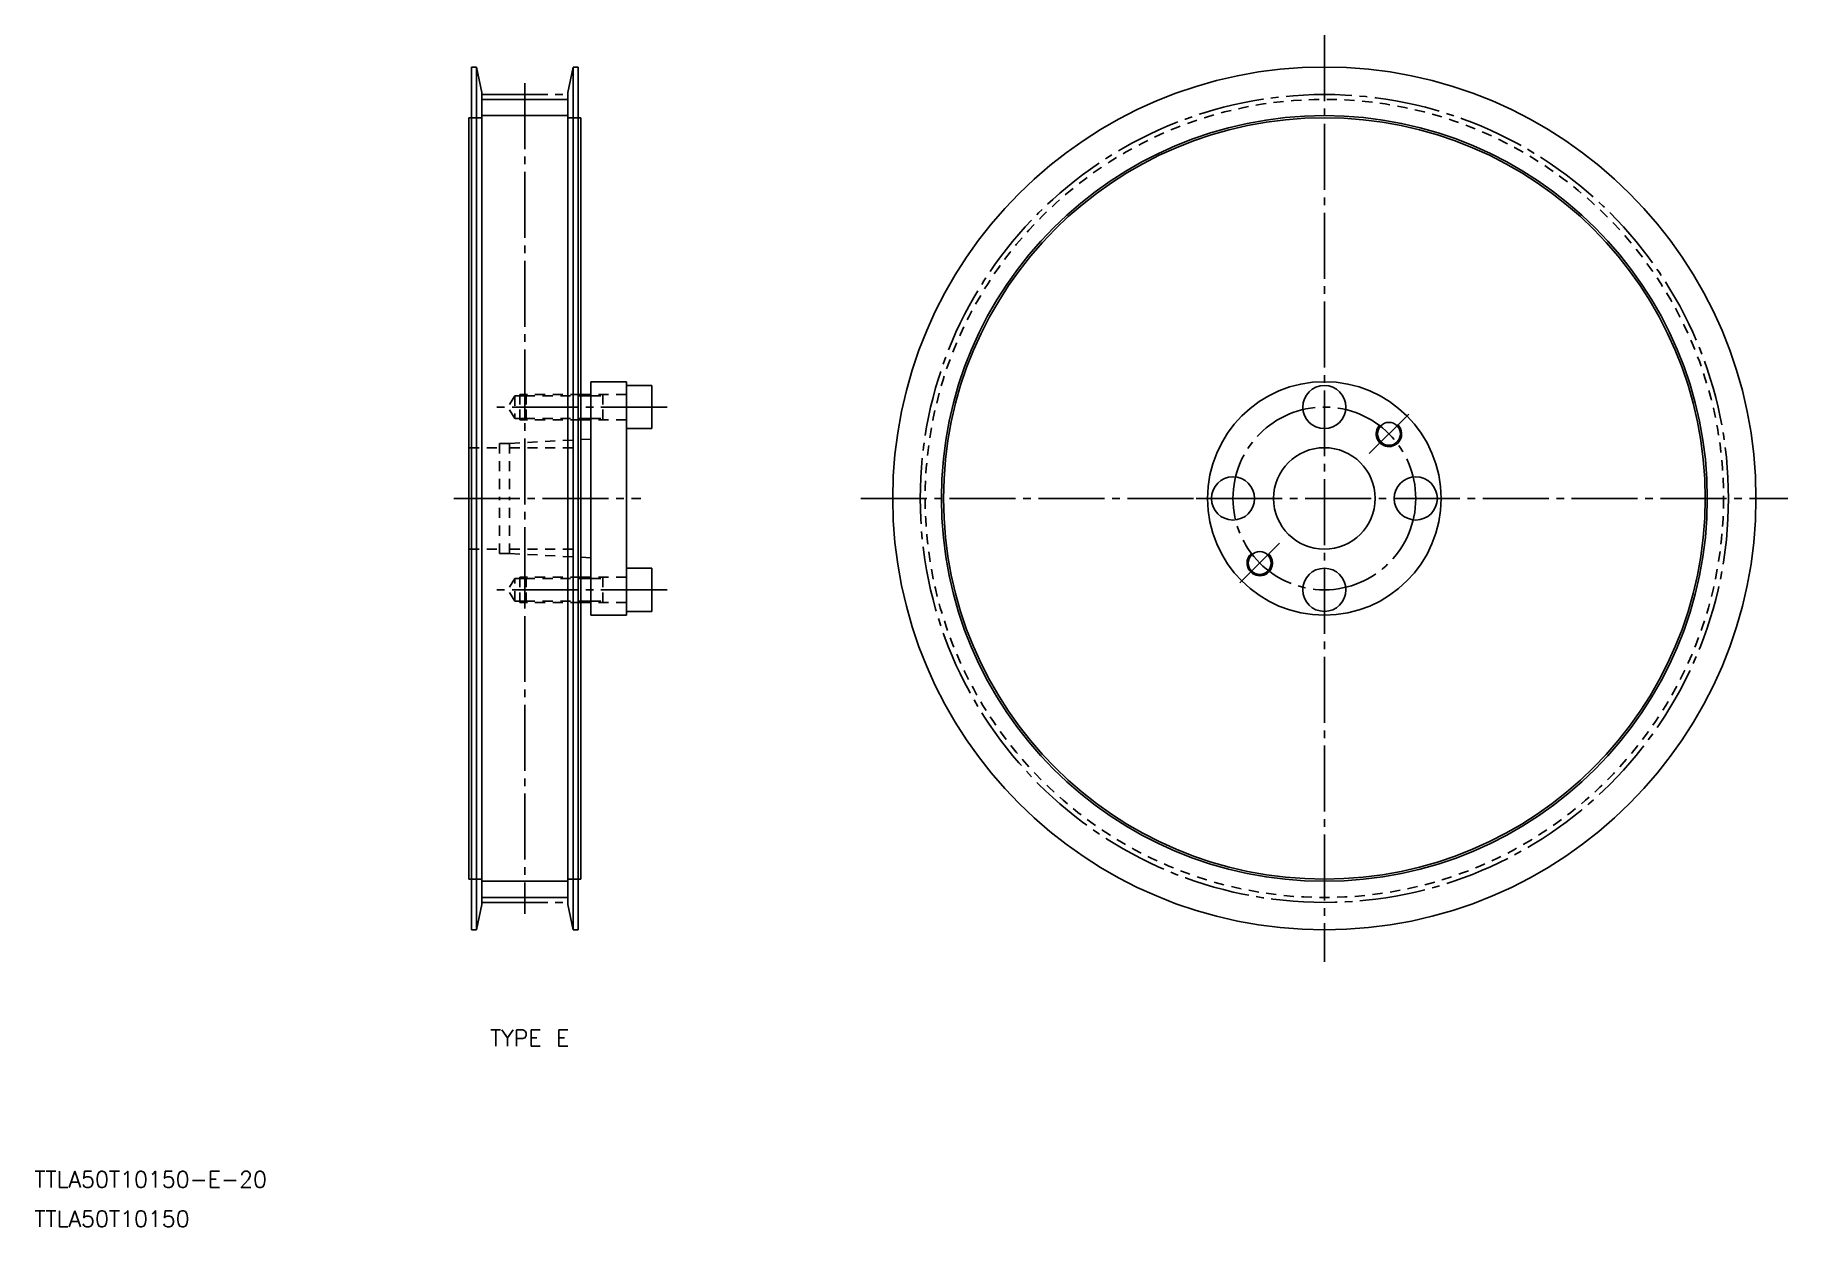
# Model space of a CAD drawing. Extents: x 49 to 394, y 126 to 361.
import ezdxf

# ---------------------------------------------------------------- set-up
doc = ezdxf.new("R2010")
doc.units = 0
doc.linetypes.add('CENTER', pattern=[17.5, 13, -1.5, 1.5, -1.5])
doc.linetypes.add('DASHED', pattern=[3.5, 2, -1.5])
doc.layers.get('0').update_dxf_attribs({"linetype": 'CONTINUOUS'})
doc.layers.add('CENTER', color=1, linetype='CENTER')
doc.styles.get("Standard").update_dxf_attribs({"font": 'txt.shx', "bigfont": '@extfont2.shx'})

msp = doc.modelspace()

# ---------------------------------------------------------------- linework, layer by layer
at = {"color": 7, "linetype": 'CONTINUOUS'}
for p, q in [((134.63, 354.87), (134.63, 184.87)), ((134.63, 354.87), (135.63, 354.87)), ((135.63, 354.87), (136.63, 349.87)), ((135.63, 354.87), (135.63, 184.87)), ((154.63, 354.87), (153.63, 349.87)), ((155.63, 354.87), (154.63, 354.87)), ((154.63, 354.87), (154.63, 184.87)), ((155.63, 354.87), (155.63, 184.87)), ((136.63, 349.87), (136.63, 189.87)), ((153.63, 349.87), (153.63, 189.87)), ((136.63, 348.49), (153.63, 348.49)), ((134.13, 194.87), (134.13, 344.87)), ((134.63, 344.87), (134.13, 344.87)), ((155.63, 344.87), (156.13, 344.87)), ((156.13, 194.87), (156.13, 344.87)), ((134.63, 194.87), (134.13, 194.87)), ((155.63, 194.87), (156.13, 194.87)), ((135.63, 184.87), (136.63, 189.87)), ((136.63, 191.25), (153.63, 191.25)), ((154.63, 184.87), (153.63, 189.87)), ((134.63, 184.87), (135.63, 184.87)), ((155.63, 184.87), (154.63, 184.87))]:
    msp.add_line(p, q, dxfattribs=at)
at = {"color": 3, "linetype": 'CONTINUOUS'}
for p, q in [((136.63, 345.29), (153.63, 345.29)), ((136.63, 194.45), (153.63, 194.45))]:
    msp.add_line(p, q, dxfattribs=at)
at = {"color": 3, "linetype": 'DASHED'}
for p, q in [((134.63, 344.87), (136.63, 344.87)), ((155.63, 344.87), (153.63, 344.87)), ((143.13, 290.12), (141.83, 287.87)), ((143.13, 290.12), (143.13, 285.62)), ((145.13, 290.12), (143.13, 290.12)), ((144.13, 290.37), (144.13, 287.87)), ((145.38, 290.37), (144.13, 290.37)), ((145.38, 290.37), (145.13, 290.12)), ((145.13, 290.12), (156.13, 290.12)), ((145.13, 290.12), (145.13, 287.87)), ((156.13, 290.37), (145.38, 290.37)), ((145.38, 290.37), (145.38, 287.87)), ((165.13, 290.37), (158.13, 290.37)), ((158.13, 290.12), (160.46, 290.12)), ((160.46, 290.37), (160.46, 287.87)), ((143.13, 285.62), (141.83, 287.87)), ((144.13, 285.37), (144.13, 287.87)), ((145.13, 285.62), (145.13, 287.87)), ((145.38, 285.37), (145.38, 287.87)), ((160.46, 285.37), (160.46, 287.87)), ((145.13, 285.62), (143.13, 285.62)), ((145.38, 285.37), (144.13, 285.37)), ((145.13, 285.62), (156.13, 285.62)), ((145.38, 285.37), (145.13, 285.62)), ((156.13, 285.37), (145.38, 285.37)), ((158.13, 285.62), (160.46, 285.62)), ((165.13, 285.37), (158.13, 285.37)), ((134.13, 279.87), (140.13, 279.87)), ((140.13, 280.72), (140.13, 269.87)), ((140.13, 280.72), (142.13, 280.72)), ((142.13, 280.72), (156.13, 281.46)), ((142.13, 280.72), (142.13, 269.87)), ((142.13, 279.87), (156.13, 279.87)), ((140.13, 259.02), (140.13, 269.87)), ((142.13, 259.02), (142.13, 269.87)), ((134.13, 259.87), (140.13, 259.87)), ((140.13, 259.02), (142.13, 259.02)), ((142.13, 259.87), (156.13, 259.87)), ((142.13, 259.02), (156.13, 258.28)), ((143.13, 254.12), (141.83, 251.87)), ((143.13, 249.62), (143.13, 254.12)), ((145.13, 254.12), (143.13, 254.12)), ((144.13, 254.37), (144.13, 251.87)), ((145.38, 254.37), (144.13, 254.37)), ((145.38, 254.37), (145.13, 254.12)), ((145.13, 254.12), (156.13, 254.12)), ((145.13, 254.12), (145.13, 251.87)), ((156.13, 254.37), (145.38, 254.37)), ((145.38, 254.37), (145.38, 251.87)), ((165.13, 254.37), (158.13, 254.37)), ((158.13, 254.12), (160.46, 254.12)), ((160.46, 254.37), (160.46, 251.87)), ((143.13, 249.62), (141.83, 251.87)), ((145.13, 249.62), (143.13, 249.62)), ((144.13, 249.37), (144.13, 251.87)), ((145.38, 249.37), (144.13, 249.37)), ((145.13, 249.62), (145.13, 251.87)), ((145.13, 249.62), (156.13, 249.62)), ((145.38, 249.37), (145.13, 249.62)), ((145.38, 249.37), (145.38, 251.87)), ((156.13, 249.37), (145.38, 249.37)), ((158.13, 249.62), (160.46, 249.62)), ((165.13, 249.37), (158.13, 249.37)), ((160.46, 249.37), (160.46, 251.87)), ((134.63, 194.87), (136.63, 194.87)), ((155.63, 194.87), (153.63, 194.87))]:
    msp.add_line(p, q, dxfattribs=at)
for p, q in [((158.13, 290.37), (156.13, 290.37)), ((158.13, 292.87), (165.13, 292.87)), ((158.13, 292.87), (158.13, 290.37)), ((158.13, 290.37), (158.13, 285.37)), ((165.13, 292.87), (165.13, 292.12)), ((165.13, 292.12), (165.13, 283.62)), ((165.13, 292.12), (170.13, 292.12)), ((170.13, 292.12), (170.13, 287.87)), ((170.13, 283.62), (170.13, 287.87)), ((158.13, 285.37), (156.13, 285.37)), ((158.13, 285.37), (158.13, 281.57)), ((165.13, 283.62), (165.13, 269.87)), ((165.13, 283.62), (170.13, 283.62)), ((158.13, 281.57), (156.13, 281.46)), ((158.13, 281.57), (158.13, 269.87)), ((158.13, 258.17), (158.13, 269.87)), ((165.13, 256.12), (165.13, 269.87)), ((158.13, 258.17), (156.13, 258.28)), ((158.13, 254.37), (158.13, 258.17)), ((165.13, 247.62), (165.13, 256.12)), ((165.13, 256.12), (170.13, 256.12)), ((170.13, 256.12), (170.13, 251.87)), ((158.13, 254.37), (156.13, 254.37)), ((158.13, 249.37), (158.13, 254.37)), ((158.13, 249.37), (156.13, 249.37)), ((158.13, 246.87), (158.13, 249.37)), ((170.13, 247.62), (170.13, 251.87)), ((158.13, 246.87), (165.13, 246.87)), ((165.13, 247.62), (170.13, 247.62)), ((165.13, 246.87), (165.13, 247.62))]:
    msp.add_line(p, q)
at = {"color": 3}
for p, q in [((158.13, 290.12), (156.13, 290.12)), ((158.13, 285.62), (156.13, 285.62)), ((158.13, 254.12), (156.13, 254.12)), ((158.13, 249.62), (156.13, 249.62))]:
    msp.add_line(p, q, dxfattribs=at)
for centre, radius in [((302.59, 269.87), 85), ((302.59, 269.87), 75), ((302.59, 269.87), 23), ((302.59, 269.87), 23), ((302.59, 287.87), 4.25), ((315.31, 282.6), 2.25), ((302.59, 269.87), 10), ((284.59, 269.87), 4.25), ((320.59, 269.87), 4.25), ((289.86, 257.14), 2.25), ((302.59, 251.87), 4.25)]:
    msp.add_circle(centre, radius)
at = {"color": 3, "linetype": 'DASHED'}
msp.add_circle((302.59, 269.87), 78.62, dxfattribs=at)
at = {"color": 3, "linetype": 'CONTINUOUS'}
msp.add_circle((302.59, 269.87), 75.42, dxfattribs=at)
at = {"color": 3}
for centre in [(315.31, 282.6), (289.86, 257.14)]:
    msp.add_arc(centre, 2.5, 135, 47, dxfattribs=at)
at = {"layer": 'CENTER'}
for p, q in [((302.59, 361.17), (302.59, 178.57)), ((136.63, 349.45), (153.63, 349.45)), ((145.13, 351.71), (145.13, 188.03)), ((131.13, 269.87), (159.13, 269.87)), ((131.13, 269.87), (167.98, 269.87)), ((211.29, 269.87), (393.89, 269.87)), ((136.63, 190.29), (153.63, 190.29))]:
    msp.add_line(p, q, dxfattribs=at)
at = {"layer": 'CENTER', "color": 1, "linetype": 'CENTER'}
for p, q in [((173.13, 287.87), (138.83, 287.87)), ((311.42, 278.71), (319.2, 286.49)), ((277.34, 269.87), (291.84, 269.87)), ((285.97, 253.25), (293.75, 261.03)), ((173.13, 251.87), (138.83, 251.87))]:
    msp.add_line(p, q, dxfattribs=at)
at = {"layer": 'CENTER'}
msp.add_circle((302.59, 269.87), 79.58, dxfattribs=at)
at = {"layer": 'CENTER', "color": 1, "linetype": 'CENTER'}
msp.add_circle((302.59, 269.87), 18, dxfattribs=at)

# ---------------------------------------------------------------- texts
at = {"color": 7, "linetype": 'CONTINUOUS'}
msp.add_text('TYPE E', height=3.2, dxfattribs=at).set_placement((138.29, 161.95))
for s, p in [('TTLA50T10150-E-20', (48.54, 134.11)), ('TTLA50T10150', (48.54, 126.34))]:
    msp.add_text(s, height=3.2).set_placement(p)

doc.saveas('drawing.dxf')
